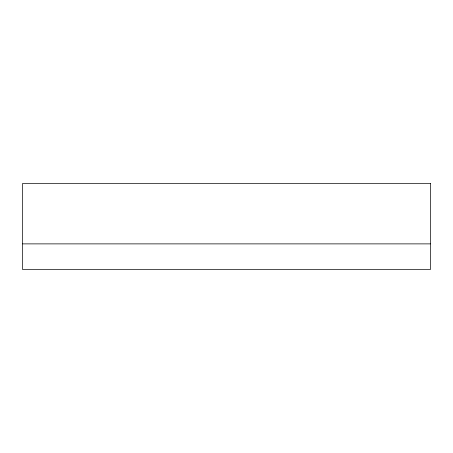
<?xml version="1.0" encoding="UTF-8"?>
<svg xmlns="http://www.w3.org/2000/svg" width="453" height="453" viewBox="0 0 453 453"><rect width="100%" height="100%" fill="white"/><g stroke="black" fill="none" stroke-linecap="round" stroke-linejoin="round"><path stroke-width="0.68" d="M22.65 243.878L430.35 243.878M430.35 183.397L22.65 183.397L22.65 269.603L430.35 269.603L430.35 183.397"/></g></svg>
